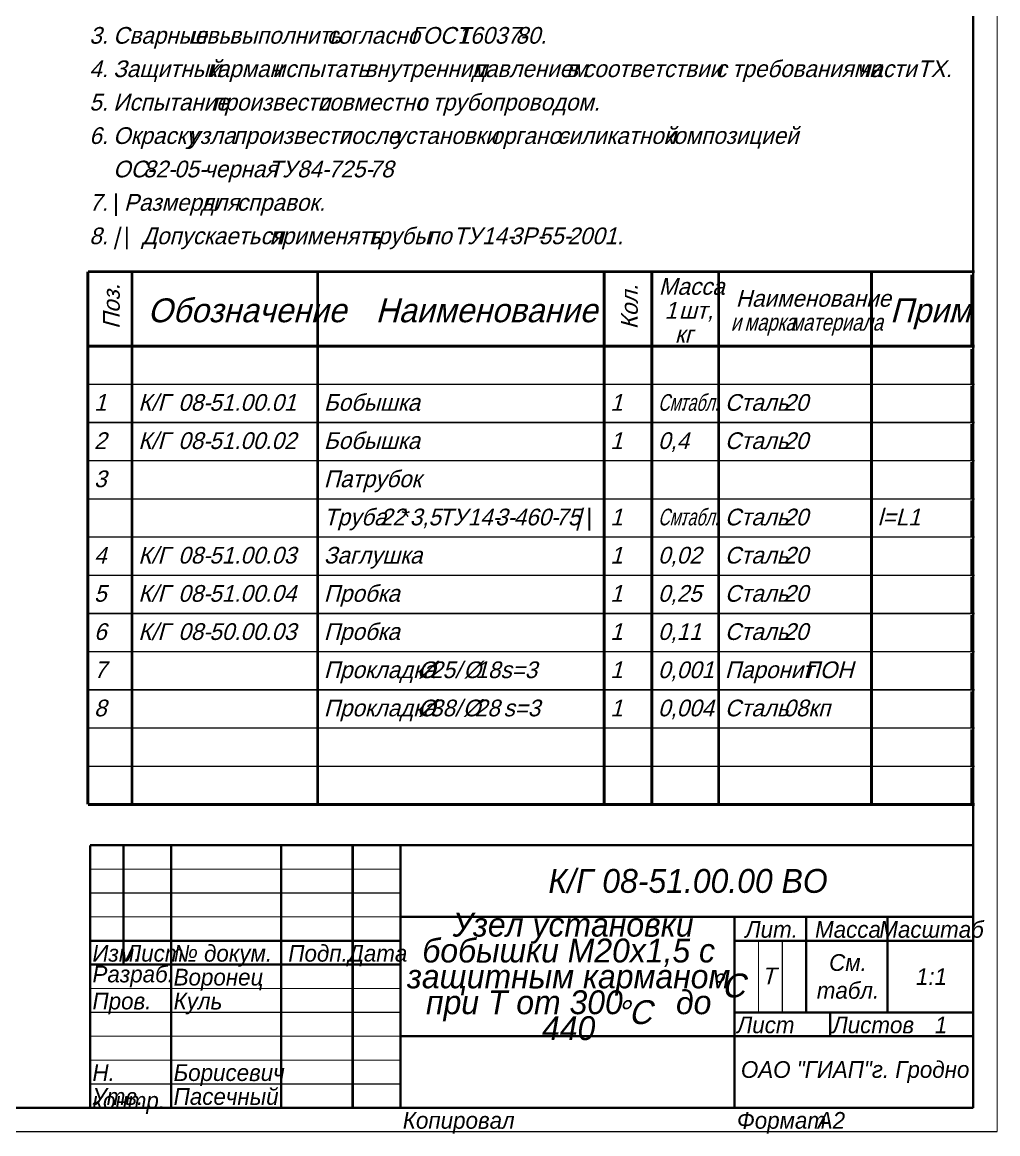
# Model space of a CAD drawing. Header units: millimetres. Extents: x 88 to 508, y -155 to 461.
# Drawn here: x 303.9 to 508.2, y -134 to 98.8 of the extents above; entities that cross this region are included whole.
import ezdxf

# ---------------------------------------------------------------- set-up
doc = ezdxf.new("R2010")
doc.units = ezdxf.units.MM
doc.styles.add('TextStyle_13', font='Tflex_a', dxfattribs={"oblique": 15, "height": 3.5})
doc.styles.add('TextStyle_14', font='TFLEXS_A', dxfattribs={"height": 3.5})
doc.styles.add('TextStyle_16', font='TFLEXS_A', dxfattribs={"oblique": 15, "height": 3.5})
doc.styles.add('TextStyle_17', font='Tflex_a', dxfattribs={"oblique": 15, "height": 5})
doc.styles.add('TextStyle_18', font='Tflex_a', dxfattribs={"width": 0.81771, "oblique": 15, "height": 3.5})
doc.styles.add('TextStyle_19', font='Tflex_a', dxfattribs={"width": 0.708474, "oblique": 15, "height": 3.5})
doc.styles.add('TextStyle_20', font='T-FLEX Type A.TTF', dxfattribs={"oblique": 15, "height": 3.5})
doc.styles.add('TextStyle_21', font='Tflex_a', dxfattribs={"oblique": 15, "height": 5})

# ---------------------------------------------------------------- blocks, each defined once
blk = doc.blocks.new('_FR7Страница_1')
at = {"color": 7, "linetype": 'Continuous', "flags": 128}
for points, const_width in [([(508.1, -133.6), (508.1, 460.4)], 0.25), ([(503.1, 455.4), (503.1, -128.6)], 0.5), ([(318.1, -128.6), (318.1, -73.6)], 0.5), ([(318.1, -73.6), (503.1, -73.6)], 0.5), ([(325.1, -73.6), (325.1, -98.6)], 0.5), ([(335.1, -73.6), (335.1, -128.6)], 0.5), ([(358.1, -73.6), (358.1, -128.6)], 0.5), ([(373.1, -73.6), (373.1, -128.6)], 0.5), ([(383.1, -73.6), (383.1, -128.6)], 0.5), ([(318.1, -78.6), (383.1, -78.6)], 0.25), ([(318.1, -83.6), (383.1, -83.6)], 0.25), ([(318.1, -88.6), (383.1, -88.6)], 0.25), ([(383.1, -88.6), (503.1, -88.6)], 0.5), ([(453.1, -88.6), (453.1, -128.6)], 0.5), ([(468.1, -88.6), (468.1, -108.6)], 0.5), ([(485.1, -88.6), (485.1, -108.6)], 0.5), ([(318.1, -93.6), (383.1, -93.6)], 0.5), ([(453.1, -93.6), (503.1, -93.6)], 0.5), ([(458.1, -93.6), (458.1, -108.6)], 0.25), ([(463.1, -93.6), (463.1, -108.6)], 0.25), ([(318.1, -98.6), (383.1, -98.6)], 0.5), ([(318.1, -103.6), (383.1, -103.6)], 0.25), ([(318.1, -108.6), (383.1, -108.6)], 0.25), ([(453.1, -108.6), (503.1, -108.6)], 0.5), ([(473.1, -108.6), (473.1, -113.6)], 0.5), ([(318.1, -113.6), (383.1, -113.6)], 0.25), ([(383.1, -113.6), (503.1, -113.6)], 0.5), ([(453.1, -113.6), (503.1, -113.6)], 0.25), ([(318.1, -118.6), (383.1, -118.6)], 0.25), ([(318.1, -123.6), (383.1, -123.6)], 0.25), ([(503.1, -128.6), (108.1, -128.6)], 0.5), ([(88.1, -133.6), (508.1, -133.6)], 0.25)]:
    blk.add_lwpolyline(points, dxfattribs=dict(at, const_width=const_width))
at = {"color": 7, "style": 'TextStyle_20', "oblique": 15}
blk.add_text('Т', height=3.5, dxfattribs=at).set_placement((458.753, -102.731))
at = {"color": 7}
for s, insert, char_height, width, attachment_point in [('{\\fT-FLEX Type A|b0|i1;\\l}', (321.6, -74.475), 3.5, 7, 2), ('{\\fT-FLEX Type A|b0|i1;\\l}', (325.1, -74.475), 3.5, 10, 1), ('{\\fT-FLEX Type A|b0|i1;\\l }', (335.1, -74.475), 3.5, 23, 1), ('{\\fT-FLEX Type A|b0|i1;\\l}', (373.1, -74.475), 3.5, 10, 1), ('\\pl0.5;{\\fT-FLEX Type A|b0|i1;\\lК/Г 08-51.00.00 ВО }', (443.1, -81.1), 5, 120, 5), ('{\\fT-FLEX Type A|b0|i1;\\l\\fT-FLEX Type A|b0|i0;}', (321.6, -79.475), 3.5, 7, 2), ('{\\fT-FLEX Type A|b0|i1;\\l}', (325.1, -79.475), 3.5, 10, 1), ('{\\fT-FLEX Type A|b0|i1;\\l }', (335.1, -79.475), 3.5, 23, 1), ('{\\fT-FLEX Type A|b0|i1;\\l}', (373.1, -79.475), 3.5, 10, 1), ('{\\fT-FLEX Type A|b0|i1;\\l}', (321.6, -84.475), 3.5, 7, 2), ('{\\fT-FLEX Type A|b0|i1;\\l}', (325.1, -84.475), 3.5, 10, 1), ('{\\fT-FLEX Type A|b0|i1;\\l }', (335.1, -84.475), 3.5, 23, 1), ('{\\fT-FLEX Type A|b0|i1;\\l}', (373.1, -84.475), 3.5, 10, 1), ('{\\fT-FLEX Type A|b0|i1;\\l }', (321.6, -89.475), 3.5, 7, 2), ('{\\fT-FLEX Type A|b0|i1;\\l}', (325.1, -89.475), 3.5, 10, 1), ('{\\fT-FLEX Type A|b0|i1;\\l }', (335.1, -89.475), 3.5, 23, 1), ('{\\fT-FLEX Type A|b0|i1;\\l}', (373.1, -89.475), 3.5, 10, 1), ('\\pl0.5;{\\fT-FLEX Type A|b0|i1;\\lЛит.}', (460.6, -89.475), 3.5, 15, 2), ('\\pl0.5;{\\fT-FLEX Type A|b0|i1;\\lМасса}', (476.6, -89.475), 3.5, 17, 2), ('\\pl0.5;{\\fT-FLEX Type A|b0|i1;\\lМасштаб}', (494.1, -89.475), 3.5, 18, 2), ('\\pl0.5;{\\fT-FLEX Type A|b0|i1;\\lИзм.\\H0.857143x;}', (318.1, -94.475), 3.5, 7, 1), ('\\pl0.5;{\\fT-FLEX Type A|b0|i1;\\lЛист\\fT-FLEX Type A|b0|i0;\\H0.857143x;}', (325.1, -94.475), 3.5, 10, 1), ('\\pl0.5;{\\fT-FLEX Type A|b0|i1;\\l№ докум.}', (335.1, -94.475), 3.5, 23, 1), ('\\pl0.5;{\\fT-FLEX Type A|b0|i1;\\lПодп.}', (365.6, -94.475), 3.5, 15, 2), ('\\pl0.5;{\\fT-FLEX Type A|b0|i1;\\lДата\\fT-FLEX Type A|b0|i0;\\H0.857143x;}', (378.1, -94.475), 3.5, 10, 2), ('\\pl0.5;{\\fT-FLEX Type A|b0|i1;\\lСм. табл.}', (476.6, -101.1), 3.5, 17, 5), ('\\pl0.5;{\\fT-FLEX Type A|b0|i1;\\lРазраб.}', (318.1, -101.1), 3.5, 17, 4), ('\\pl0.5;{\\fT-FLEX Type A|b0|i1;\\lВоронец}', (335.1, -99.475), 3.5, 23, 1), ('\\pl0.5;{\\fT-FLEX Type A|b0|i1;\\l\\H0.857143x;}', (373.1, -99.475), 3.5, 10, 1), ('\\pl0.5;{\\fT-FLEX Type A|b0|i1;\\l1:1\\H0.857143x;}', (494.1, -101.1), 3.5, 18, 5), ('\\pl0.5;{\\fT-FLEX Type A|b0|i1;\\lПров.}', (318.1, -104.475), 3.5, 17, 1), ('\\pl0.5;{\\fT-FLEX Type A|b0|i1;\\lКуль}', (335.1, -104.475), 3.5, 23, 1), ('\\pl0.5;{\\fT-FLEX Type A|b0|i1;\\l}', (373.1, -104.475), 3.5, 10, 1), ('\\pl0.5;{\\fT-FLEX Type A|b0|i1;\\l}', (318.1, -109.475), 3.5, 17, 1), ('\\pl0.5;{\\fT-FLEX Type A|b0|i1;\\l}', (335.1, -109.475), 3.5, 23, 1), ('\\pl0.5;{\\fT-FLEX Type A|b0|i1;\\l\\H0.857143x;}', (373.1, -109.475), 3.5, 10, 1), ('\\pl0.5;{\\fT-FLEX Type A|b0|i1;\\lЛист}', (453.1, -109.475), 3.5, 10, 1), ('\\pl0.5;{\\fT-FLEX Type A|b0|i1;\\l\\H0.857143x;}', (468.1, -109.475), 3.5, 10, 2), ('\\pl0.5;{\\fT-FLEX Type A|b0|i1;\\lЛистов}', (473.1, -109.475), 3.5, 16, 1), ('\\pl0.5;{\\fT-FLEX Type A|b0|i1;\\l1\\H0.857143x;}', (496.1, -109.475), 3.5, 14, 2), ('\\pl0.5;{\\fT-FLEX Type A|b0|i1;\\l}', (318.1, -114.475), 3.5, 17, 1), ('\\pl0.5;{\\fT-FLEX Type A|b0|i1;\\l}', (335.1, -114.475), 3.5, 23, 1), ('\\pl0.5;{\\fT-FLEX Type A|b0|i1;\\l}', (373.1, -114.475), 3.5, 10, 1), ('{\\fT-FLEX Type A|b0|i1;\\l}', (418.1, -114.35), 3, 70, 2), ('\\pl0.5;{\\fT-FLEX Type A|b0|i1;\\lОАО "ГИАП"г. Гродно}', (478.1, -121.1), 3.5, 50, 5), ('\\pl0.5;{\\fT-FLEX Type A|b0|i1;\\lН. контр.}', (318.1, -119.475), 3.5, 17, 1), ('\\pl0.5;{\\fT-FLEX Type A|b0|i1;\\lБорисевич}', (335.1, -119.475), 3.5, 23, 1), ('\\pl0.5;{\\fT-FLEX Type A|b0|i1;\\l\\H0.857143x;}', (373.1, -119.475), 3.5, 10, 1), ('\\pl0.5;{\\fT-FLEX Type A|b0|i1;\\lУтв.}', (318.1, -124.475), 3.5, 17, 1), ('\\pl0.5;{\\fT-FLEX Type A|b0|i1;\\lПасечный}', (335.1, -124.475), 3.5, 23, 1), ('\\pl0.5;{\\fT-FLEX Type A|b0|i1;\\l\\H0.857143x;}', (373.1, -124.475), 3.5, 10, 1), ('\\pl0.5;{\\fT-FLEX Type A|b0|i1;\\lКопировал}', (383.1, -129.475), 3.5, 21.816, 1), ('\\pl0.5;{\\fT-FLEX Type A|b0|i1;\\l}', (404.916, -129.475), 3.5, 39.217, 1), ('\\pl0.5;{\\fT-FLEX Type A|b0|i1;\\lФормат}', (453.1, -129.475), 3.5, 16.925, 1), ('\\pl0.5;{\\fT-FLEX Type A|b0|i1;\\lA2}', (470.025, -129.475), 3.5, 8.075, 1)]:
    blk.add_mtext(s, dxfattribs=dict(at, insert=insert, char_height=char_height, width=width, attachment_point=attachment_point))
at = {"color": 7, "insert": (418.1, -101.1), "char_height": 5, "width": 70, "attachment_point": 5, "line_spacing_factor": 0.65}
blk.add_mtext('\\pl0.5;{\\fT-FLEX Type A|b0|i1;\\l Узел установки бобышки М20х1,5 с защитным карманом при Т от 300      до 440 }', dxfattribs=at)

msp = doc.modelspace()

# ---------------------------------------------------------------- linework, layer by layer
at = {"color": 7, "linetype": 'Continuous', "flags": 128}
for points, const_width in [([(317.63, 30.96), (317.63, 46.56)], 0.6), ([(317.63, 46.56), (327.49, 46.56)], 0.6), ([(326.89, 30.96), (326.89, 46.56)], 0.6), ([(327.49, 46.56), (366.36, 46.56)], 0.6), ([(365.76, 30.96), (365.76, 46.56)], 0.6), ([(366.36, 46.56), (426.36, 46.56)], 0.6), ([(425.76, 30.96), (425.76, 46.56)], 0.6), ([(426.36, 46.56), (436.36, 46.56)], 0.6), ([(435.76, 30.96), (435.76, 46.56)], 0.6), ([(436.36, 46.56), (450.36, 46.56)], 0.6), ([(449.76, 30.96), (449.76, 46.56)], 0.6), ([(450.36, 46.56), (482.36, 46.56)], 0.6), ([(481.76, 30.96), (481.76, 46.56)], 0.6), ([(482.36, 46.56), (503.36, 46.56)], 0.6), ([(502.76, 30.96), (502.76, 45.96)], 0.6), ([(317.63, 22.96), (317.63, 30.96)], 0.6), ([(317.63, 30.96), (327.49, 30.96)], 0.6), ([(326.89, 22.96), (326.89, 30.96)], 0.6), ([(327.49, 30.96), (366.36, 30.96)], 0.6), ([(365.76, 22.96), (365.76, 30.96)], 0.6), ([(366.36, 30.96), (426.36, 30.96)], 0.6), ([(425.76, 22.96), (425.76, 30.96)], 0.6), ([(426.36, 30.96), (436.36, 30.96)], 0.6), ([(435.76, 22.96), (435.76, 30.96)], 0.6), ([(436.36, 30.96), (450.36, 30.96)], 0.6), ([(449.76, 22.96), (449.76, 30.96)], 0.6), ([(450.36, 30.96), (482.36, 30.96)], 0.6), ([(481.76, 22.96), (481.76, 30.96)], 0.6), ([(482.36, 30.96), (503.36, 30.96)], 0.6), ([(502.76, 22.96), (502.76, 30.36)], 0.6), ([(317.63, 14.96), (317.63, 22.96)], 0.6), ([(317.63, 22.96), (327.49, 22.96)], 0.3), ([(326.89, 14.96), (326.89, 22.96)], 0.6), ([(327.49, 22.96), (366.36, 22.96)], 0.3), ([(365.76, 14.96), (365.76, 22.96)], 0.6), ([(366.36, 22.96), (426.36, 22.96)], 0.3), ([(425.76, 14.96), (425.76, 22.96)], 0.6), ([(426.36, 22.96), (436.36, 22.96)], 0.3), ([(435.76, 14.96), (435.76, 22.96)], 0.6), ([(436.36, 22.96), (450.36, 22.96)], 0.3), ([(449.76, 14.96), (449.76, 22.96)], 0.6), ([(450.36, 22.96), (482.36, 22.96)], 0.3), ([(481.76, 14.96), (481.76, 22.96)], 0.6), ([(482.36, 22.96), (503.36, 22.96)], 0.3), ([(502.76, 14.96), (502.76, 22.66)], 0.6), ([(317.63, 6.96), (317.63, 14.96)], 0.6), ([(317.63, 14.96), (327.49, 14.96)], 0.3), ([(326.89, 6.96), (326.89, 14.96)], 0.6), ([(327.49, 14.96), (366.36, 14.96)], 0.3), ([(365.76, 6.96), (365.76, 14.96)], 0.6), ([(366.36, 14.96), (426.36, 14.96)], 0.3), ([(425.76, 6.96), (425.76, 14.96)], 0.6), ([(426.36, 14.96), (436.36, 14.96)], 0.3), ([(435.76, 6.96), (435.76, 14.96)], 0.6), ([(436.36, 14.96), (450.36, 14.96)], 0.3), ([(449.76, 6.96), (449.76, 14.96)], 0.6), ([(450.36, 14.96), (482.36, 14.96)], 0.3), ([(481.76, 6.96), (481.76, 14.96)], 0.6), ([(482.36, 14.96), (503.36, 14.96)], 0.3), ([(502.76, 6.96), (502.76, 14.66)], 0.6), ([(317.63, -1.04), (317.63, 6.96)], 0.6), ([(317.63, 6.96), (327.49, 6.96)], 0.3), ([(326.89, -1.04), (326.89, 6.96)], 0.6), ([(327.49, 6.96), (366.36, 6.96)], 0.3), ([(365.76, -1.04), (365.76, 6.96)], 0.6), ([(366.36, 6.96), (426.36, 6.96)], 0.3), ([(425.76, -1.04), (425.76, 6.96)], 0.6), ([(426.36, 6.96), (436.36, 6.96)], 0.3), ([(435.76, -1.04), (435.76, 6.96)], 0.6), ([(436.36, 6.96), (450.36, 6.96)], 0.3), ([(449.76, -1.04), (449.76, 6.96)], 0.6), ([(450.36, 6.96), (482.36, 6.96)], 0.3), ([(481.76, -1.04), (481.76, 6.96)], 0.6), ([(482.36, 6.96), (503.36, 6.96)], 0.3), ([(502.76, -1.04), (502.76, 6.66)], 0.6), ([(317.63, -9.04), (317.63, -1.04)], 0.6), ([(317.63, -1.04), (327.49, -1.04)], 0.3), ([(326.89, -9.04), (326.89, -1.04)], 0.6), ([(327.49, -1.04), (366.36, -1.04)], 0.3), ([(365.76, -9.04), (365.76, -1.04)], 0.6), ([(366.36, -1.04), (426.36, -1.04)], 0.3), ([(425.76, -9.04), (425.76, -1.04)], 0.6), ([(426.36, -1.04), (436.36, -1.04)], 0.3), ([(435.76, -9.04), (435.76, -1.04)], 0.6), ([(436.36, -1.04), (450.36, -1.04)], 0.3), ([(449.76, -9.04), (449.76, -1.04)], 0.6), ([(450.36, -1.04), (482.36, -1.04)], 0.3), ([(481.76, -9.04), (481.76, -1.04)], 0.6), ([(482.36, -1.04), (503.36, -1.04)], 0.3), ([(502.76, -9.04), (502.76, -1.34)], 0.6), ([(317.63, -17.04), (317.63, -9.04)], 0.6), ([(317.63, -9.04), (327.49, -9.04)], 0.3), ([(326.89, -17.04), (326.89, -9.04)], 0.6), ([(327.49, -9.04), (366.36, -9.04)], 0.3), ([(365.76, -17.04), (365.76, -9.04)], 0.6), ([(366.36, -9.04), (426.36, -9.04)], 0.3), ([(425.76, -17.04), (425.76, -9.04)], 0.6), ([(426.36, -9.04), (436.36, -9.04)], 0.3), ([(435.76, -17.04), (435.76, -9.04)], 0.6), ([(436.36, -9.04), (450.36, -9.04)], 0.3), ([(449.76, -17.04), (449.76, -9.04)], 0.6), ([(450.36, -9.04), (482.36, -9.04)], 0.3), ([(481.76, -17.04), (481.76, -9.04)], 0.6), ([(482.36, -9.04), (503.36, -9.04)], 0.3), ([(502.76, -17.04), (502.76, -9.34)], 0.6), ([(317.63, -25.04), (317.63, -17.04)], 0.6), ([(317.63, -17.04), (327.49, -17.04)], 0.3), ([(326.89, -25.04), (326.89, -17.04)], 0.6), ([(327.49, -17.04), (366.36, -17.04)], 0.3), ([(365.76, -25.04), (365.76, -17.04)], 0.6), ([(366.36, -17.04), (426.36, -17.04)], 0.3), ([(425.76, -25.04), (425.76, -17.04)], 0.6), ([(426.36, -17.04), (436.36, -17.04)], 0.3), ([(435.76, -25.04), (435.76, -17.04)], 0.6), ([(436.36, -17.04), (450.36, -17.04)], 0.3), ([(449.76, -25.04), (449.76, -17.04)], 0.6), ([(450.36, -17.04), (482.36, -17.04)], 0.3), ([(481.76, -25.04), (481.76, -17.04)], 0.6), ([(482.36, -17.04), (503.36, -17.04)], 0.3), ([(502.76, -25.04), (502.76, -17.34)], 0.6), ([(317.63, -33.04), (317.63, -25.04)], 0.6), ([(317.63, -25.04), (327.49, -25.04)], 0.3), ([(326.89, -33.04), (326.89, -25.04)], 0.6), ([(327.49, -25.04), (366.36, -25.04)], 0.3), ([(365.76, -33.04), (365.76, -25.04)], 0.6), ([(366.36, -25.04), (426.36, -25.04)], 0.3), ([(425.76, -33.04), (425.76, -25.04)], 0.6), ([(426.36, -25.04), (436.36, -25.04)], 0.3), ([(435.76, -33.04), (435.76, -25.04)], 0.6), ([(436.36, -25.04), (450.36, -25.04)], 0.3), ([(449.76, -33.04), (449.76, -25.04)], 0.6), ([(450.36, -25.04), (482.36, -25.04)], 0.3), ([(481.76, -33.04), (481.76, -25.04)], 0.6), ([(482.36, -25.04), (503.36, -25.04)], 0.3), ([(502.76, -33.04), (502.76, -25.34)], 0.6), ([(317.63, -41.04), (317.63, -33.04)], 0.6), ([(317.63, -33.04), (327.49, -33.04)], 0.3), ([(326.89, -41.04), (326.89, -33.04)], 0.6), ([(327.49, -33.04), (366.36, -33.04)], 0.3), ([(365.76, -41.04), (365.76, -33.04)], 0.6), ([(366.36, -33.04), (426.36, -33.04)], 0.3), ([(425.76, -41.04), (425.76, -33.04)], 0.6), ([(426.36, -33.04), (436.36, -33.04)], 0.3), ([(435.76, -41.04), (435.76, -33.04)], 0.6), ([(436.36, -33.04), (450.36, -33.04)], 0.3), ([(449.76, -41.04), (449.76, -33.04)], 0.6), ([(450.36, -33.04), (482.36, -33.04)], 0.3), ([(481.76, -41.04), (481.76, -33.04)], 0.6), ([(482.36, -33.04), (503.36, -33.04)], 0.3), ([(502.76, -41.04), (502.76, -33.34)], 0.6), ([(317.63, -49.04), (317.63, -41.04)], 0.6), ([(317.63, -41.04), (327.49, -41.04)], 0.3), ([(326.89, -49.04), (326.89, -41.04)], 0.6), ([(327.49, -41.04), (366.36, -41.04)], 0.3), ([(365.76, -49.04), (365.76, -41.04)], 0.6), ([(366.36, -41.04), (426.36, -41.04)], 0.3), ([(425.76, -49.04), (425.76, -41.04)], 0.6), ([(426.36, -41.04), (436.36, -41.04)], 0.3), ([(435.76, -49.04), (435.76, -41.04)], 0.6), ([(436.36, -41.04), (450.36, -41.04)], 0.3), ([(449.76, -49.04), (449.76, -41.04)], 0.6), ([(450.36, -41.04), (482.36, -41.04)], 0.3), ([(481.76, -49.04), (481.76, -41.04)], 0.6), ([(482.36, -41.04), (503.36, -41.04)], 0.3), ([(502.76, -49.04), (502.76, -41.34)], 0.6), ([(317.63, -57.04), (317.63, -49.04)], 0.6), ([(317.63, -49.04), (327.49, -49.04)], 0.3), ([(326.89, -57.04), (326.89, -49.04)], 0.6), ([(327.49, -49.04), (366.36, -49.04)], 0.3), ([(365.76, -57.04), (365.76, -49.04)], 0.6), ([(366.36, -49.04), (426.36, -49.04)], 0.3), ([(425.76, -57.04), (425.76, -49.04)], 0.6), ([(426.36, -49.04), (436.36, -49.04)], 0.3), ([(435.76, -57.04), (435.76, -49.04)], 0.6), ([(436.36, -49.04), (450.36, -49.04)], 0.3), ([(449.76, -57.04), (449.76, -49.04)], 0.6), ([(450.36, -49.04), (482.36, -49.04)], 0.3), ([(481.76, -57.04), (481.76, -49.04)], 0.6), ([(482.36, -49.04), (503.36, -49.04)], 0.3), ([(502.76, -57.04), (502.76, -49.34)], 0.6), ([(317.63, -65.04), (317.63, -57.04)], 0.6), ([(317.63, -57.04), (327.49, -57.04)], 0.3), ([(326.89, -65.04), (326.89, -57.04)], 0.6), ([(327.49, -57.04), (366.36, -57.04)], 0.3), ([(365.76, -65.04), (365.76, -57.04)], 0.6), ([(366.36, -57.04), (426.36, -57.04)], 0.3), ([(425.76, -65.04), (425.76, -57.04)], 0.6), ([(426.36, -57.04), (436.36, -57.04)], 0.3), ([(435.76, -65.04), (435.76, -57.04)], 0.6), ([(436.36, -57.04), (450.36, -57.04)], 0.3), ([(449.76, -65.04), (449.76, -57.04)], 0.6), ([(450.36, -57.04), (482.36, -57.04)], 0.3), ([(481.76, -65.04), (481.76, -57.04)], 0.6), ([(482.36, -57.04), (503.36, -57.04)], 0.3), ([(502.76, -65.04), (502.76, -57.34)], 0.6), ([(317.63, -65.04), (327.49, -65.04)], 0.6), ([(326.89, -65.04), (366.36, -65.04)], 0.6), ([(365.76, -65.04), (426.36, -65.04)], 0.6), ([(425.76, -65.04), (436.36, -65.04)], 0.6), ([(435.76, -65.04), (450.36, -65.04)], 0.6), ([(449.76, -65.04), (482.36, -65.04)], 0.6), ([(481.76, -65.04), (503.36, -65.04)], 0.6)]:
    msp.add_lwpolyline(points, dxfattribs=dict(at, const_width=const_width))

# ---------------------------------------------------------------- block references
msp.add_blockref('_FR7Страница_1', (0, 0))

# ---------------------------------------------------------------- texts
at = {"color": 7, "oblique": 15}
for s, height, style, p in [('3.', 3.5, 'TextStyle_13', (317.93, 94.31)), ('Сварные', 3.5, 'TextStyle_13', (322.93, 94.31)), ('ГОСТ', 3.5, 'TextStyle_13', (385.18, 94.31)), ('16037-', 3.5, 'TextStyle_13', (395.055, 94.31)), ('80.', 3.5, 'TextStyle_13', (407.18, 94.31)), ('швы', 3.5, 'TextStyle_13', (338.68, 94.31)), ('выполнить', 3.5, 'TextStyle_13', (347.18, 94.31)), ('согласно', 3.5, 'TextStyle_13', (367.68, 94.31)), ('4.', 3.5, 'TextStyle_13', (317.93, 87.31)), ('Защитный', 3.5, 'TextStyle_13', (322.93, 87.31)), ('требованиями', 3.5, 'TextStyle_13', (452.555, 87.31)), ('ТХ.', 3.5, 'TextStyle_13', (491.305, 87.31)), ('карман', 3.5, 'TextStyle_13', (342.555, 87.31)), ('испытать', 3.5, 'TextStyle_13', (356.305, 87.31)), ('внутренним', 3.5, 'TextStyle_13', (375.555, 87.31)), ('давлением', 3.5, 'TextStyle_13', (398.055, 87.31)), ('в', 3.5, 'TextStyle_13', (417.805, 87.31)), ('соответствии', 3.5, 'TextStyle_13', (421.305, 87.31)), ('с', 3.5, 'TextStyle_13', (449.055, 87.31)), ('части', 3.5, 'TextStyle_13', (479.055, 87.31)), ('трубопроводом.', 3.5, 'TextStyle_13', (389.805, 80.31)), ('5.', 3.5, 'TextStyle_13', (317.93, 80.31)), ('Испытание', 3.5, 'TextStyle_13', (322.93, 80.31)), ('произвести', 3.5, 'TextStyle_13', (343.68, 80.31)), ('совместно', 3.5, 'TextStyle_13', (365.805, 80.31)), ('с', 3.5, 'TextStyle_13', (386.305, 80.31)), ('6.', 3.5, 'TextStyle_13', (317.93, 73.31)), ('Окраску', 3.5, 'TextStyle_13', (322.93, 73.31)), ('силикатной', 3.5, 'TextStyle_13', (415.93, 73.31)), ('композицией', 3.5, 'TextStyle_13', (438.18, 73.31)), ('узла', 3.5, 'TextStyle_13', (338.68, 73.31)), ('произвести', 3.5, 'TextStyle_13', (348.055, 73.31)), ('после', 3.5, 'TextStyle_13', (370.18, 73.31)), ('установки', 3.5, 'TextStyle_13', (381.68, 73.31)), ('органо-', 3.5, 'TextStyle_13', (401.93, 73.31)), ('ОС-', 3.5, 'TextStyle_13', (322.93, 66.31)), ('82-', 3.5, 'TextStyle_13', (329.18, 66.31)), ('05-', 3.5, 'TextStyle_13', (335.68, 66.31)), ('84-', 3.5, 'TextStyle_13', (361.43, 66.31)), ('725-', 3.5, 'TextStyle_13', (367.93, 66.31)), ('78', 3.5, 'TextStyle_13', (376.43, 66.31)), ('черная', 3.5, 'TextStyle_13', (341.93, 66.31)), ('ТУ', 3.5, 'TextStyle_13', (355.43, 66.31)), ('7.', 3.5, 'TextStyle_13', (317.93, 59.31)), ('Размеры', 3.5, 'TextStyle_13', (325.18, 59.31)), ('для', 3.5, 'TextStyle_13', (341.305, 59.31)), ('справок.', 3.5, 'TextStyle_13', (348.805, 59.31)), ('|', 3.5, 'TextStyle_16', (322.93, 52.31)), ('трубы', 3.5, 'TextStyle_13', (376.18, 52.31)), ('8.', 3.5, 'TextStyle_13', (317.93, 52.31)), ('Допускаеться', 3.5, 'TextStyle_13', (328.93, 52.31)), ('применять', 3.5, 'TextStyle_13', (355.68, 52.31)), ('по', 3.5, 'TextStyle_13', (388.68, 52.31)), ('ТУ', 3.5, 'TextStyle_13', (394.18, 52.31)), ('14-', 3.5, 'TextStyle_13', (400.18, 52.31)), ('3Р-', 3.5, 'TextStyle_13', (405.93, 52.31)), ('55-', 3.5, 'TextStyle_13', (412.055, 52.31)), ('2001.', 3.5, 'TextStyle_13', (418.055, 52.31)), ('Масса', 3.5, 'TextStyle_13', (437.216, 41.71)), ('Наименование', 3.5, 'TextStyle_13', (453.341, 39.21)), ('Обозначение', 5, 'TextStyle_17', (330.152, 35.96)), ('Наименование', 5, 'TextStyle_17', (377.89, 35.96)), ('1', 3.5, 'TextStyle_13', (438.435, 36.71)), ('Прим', 5, 'TextStyle_17', (485.645, 35.96)), ('шт,', 3.5, 'TextStyle_13', (441.435, 36.71)), ('.', 3.5, 'TextStyle_13', (497.788, 35.96)), ('кг', 3.5, 'TextStyle_13', (440.591, 31.71)), ('К/Г', 3.5, 'TextStyle_13', (328.19, 17.41)), ('08-', 3.5, 'TextStyle_13', (336.565, 17.41)), ('51.00.01', 3.5, 'TextStyle_13', (343.065, 17.41)), ('Бобышка', 3.5, 'TextStyle_13', (367.06, 17.41)), ('Сталь', 3.5, 'TextStyle_13', (451.06, 17.41)), ('20', 3.5, 'TextStyle_13', (463.31, 17.41)), ('1', 3.5, 'TextStyle_13', (318.93, 17.41)), ('1', 3.5, 'TextStyle_13', (427.06, 17.41)), ('2', 3.5, 'TextStyle_13', (318.93, 9.41)), ('К/Г', 3.5, 'TextStyle_13', (328.19, 9.41)), ('08-', 3.5, 'TextStyle_13', (336.565, 9.41)), ('51.00.02', 3.5, 'TextStyle_13', (343.065, 9.41)), ('Бобышка', 3.5, 'TextStyle_13', (367.06, 9.41)), ('1', 3.5, 'TextStyle_13', (427.06, 9.41)), ('0,4', 3.5, 'TextStyle_13', (437.06, 9.41)), ('Сталь', 3.5, 'TextStyle_13', (451.06, 9.41)), ('20', 3.5, 'TextStyle_13', (463.31, 9.41)), ('3', 3.5, 'TextStyle_13', (318.93, 1.41)), ('Патрубок', 3.5, 'TextStyle_13', (367.06, 1.41)), ('Труба', 3.5, 'TextStyle_13', (367.06, -6.59)), ('22', 3.5, 'TextStyle_13', (378.81, -6.59)), ('3,5', 3.5, 'TextStyle_13', (385.06, -6.59)), ('ТУ', 3.5, 'TextStyle_13', (391.185, -6.59)), ('14-', 3.5, 'TextStyle_13', (397.185, -6.59)), ('3-', 3.5, 'TextStyle_13', (402.935, -6.59)), ('460-', 3.5, 'TextStyle_13', (406.81, -6.59)), ('75', 3.5, 'TextStyle_13', (415.56, -6.59)), ('|', 3.5, 'TextStyle_16', (419.81, -6.59)), ('1', 3.5, 'TextStyle_13', (427.06, -6.59)), ('Сталь', 3.5, 'TextStyle_13', (451.06, -6.59)), ('20', 3.5, 'TextStyle_13', (463.31, -6.59)), ('l=L1', 3.5, 'TextStyle_13', (483.06, -6.59)), ('4', 3.5, 'TextStyle_13', (318.93, -14.59)), ('К/Г', 3.5, 'TextStyle_13', (328.19, -14.59)), ('08-', 3.5, 'TextStyle_13', (336.565, -14.59)), ('51.00.03', 3.5, 'TextStyle_13', (343.065, -14.59)), ('Заглушка', 3.5, 'TextStyle_13', (367.06, -14.59)), ('1', 3.5, 'TextStyle_13', (427.06, -14.59)), ('0,02', 3.5, 'TextStyle_13', (437.06, -14.59)), ('Сталь', 3.5, 'TextStyle_13', (451.06, -14.59)), ('20', 3.5, 'TextStyle_13', (463.31, -14.59)), ('5', 3.5, 'TextStyle_13', (318.93, -22.59)), ('К/Г', 3.5, 'TextStyle_13', (328.19, -22.59)), ('08-', 3.5, 'TextStyle_13', (336.565, -22.59)), ('51.00.04', 3.5, 'TextStyle_13', (343.065, -22.59)), ('Пробка', 3.5, 'TextStyle_13', (367.06, -22.59)), ('1', 3.5, 'TextStyle_13', (427.06, -22.59)), ('0,25', 3.5, 'TextStyle_13', (437.06, -22.59)), ('Сталь', 3.5, 'TextStyle_13', (451.06, -22.59)), ('20', 3.5, 'TextStyle_13', (463.31, -22.59)), ('6', 3.5, 'TextStyle_13', (318.93, -30.59)), ('К/Г', 3.5, 'TextStyle_13', (328.19, -30.59)), ('08-', 3.5, 'TextStyle_13', (336.565, -30.59)), ('50.00.03', 3.5, 'TextStyle_13', (343.065, -30.59)), ('Пробка', 3.5, 'TextStyle_13', (367.06, -30.59)), ('1', 3.5, 'TextStyle_13', (427.06, -30.59)), ('0,11', 3.5, 'TextStyle_13', (437.06, -30.59)), ('Сталь', 3.5, 'TextStyle_13', (451.06, -30.59)), ('20', 3.5, 'TextStyle_13', (463.31, -30.59)), ('25/', 3.5, 'TextStyle_13', (389.31, -38.59)), ('7', 3.5, 'TextStyle_13', (318.93, -38.59)), ('Прокладка', 3.5, 'TextStyle_13', (367.06, -38.59)), ('%%c', 3.5, 'TextStyle_13', (386.81, -38.59)), ('%%c', 3.5, 'TextStyle_13', (396.31, -38.59)), ('18', 3.5, 'TextStyle_13', (398.81, -38.59)), ('s=3', 3.5, 'TextStyle_13', (404.06, -38.59)), ('1', 3.5, 'TextStyle_13', (427.06, -38.59)), ('0,001', 3.5, 'TextStyle_13', (437.06, -38.59)), ('Паронит', 3.5, 'TextStyle_13', (451.06, -38.59)), ('ПОН', 3.5, 'TextStyle_13', (467.56, -38.59)), ('8', 3.5, 'TextStyle_13', (318.93, -46.59)), ('Прокладка', 3.5, 'TextStyle_13', (367.06, -46.59)), ('%%c', 3.5, 'TextStyle_13', (386.81, -46.59)), ('38/', 3.5, 'TextStyle_13', (389.31, -46.59)), ('%%c', 3.5, 'TextStyle_13', (396.185, -46.59)), ('28', 3.5, 'TextStyle_13', (398.685, -46.59)), ('s=3', 3.5, 'TextStyle_13', (404.685, -46.59)), ('1', 3.5, 'TextStyle_13', (427.06, -46.59)), ('0,004', 3.5, 'TextStyle_13', (437.06, -46.59)), ('Сталь', 3.5, 'TextStyle_13', (451.06, -46.59)), ('08кп', 3.5, 'TextStyle_13', (463.31, -46.59))]:
    msp.add_text(s, height=height, dxfattribs=dict(at, style=style)).set_placement(p)
at = {"color": 7, "style": 'TextStyle_14'}
for s, p in [('|', (322.93, 59.31)), ('|', (325.18, 52.31)), ('*', (383.31, -6.59)), ('|', (422.06, -6.59))]:
    msp.add_text(s, height=3.5, dxfattribs=at).set_placement(p)
at = {"color": 7, "style": 'TextStyle_13', "oblique": 15}
for s, p in [('Поз.', (324.31, 34.554)), ('Кол.', (432.81, 34.491))]:
    msp.add_text(s, height=3.5, rotation=90, dxfattribs=at).set_placement(p)
at = {"color": 7, "oblique": 15}
for s, style, width, p in [('и', 'TextStyle_18', 0.81771, (452.287, 34.21)), ('марка', 'TextStyle_18', 0.81771, (455.149, 34.21)), ('материала', 'TextStyle_18', 0.81771, (464.757, 34.21)), ('См.', 'TextStyle_19', 0.708474, (437.06, 17.41)), ('табл.', 'TextStyle_19', 0.708474, (441.665, 17.41)), ('См.', 'TextStyle_19', 0.708474, (437.06, -6.59)), ('табл.', 'TextStyle_19', 0.708474, (441.665, -6.59))]:
    msp.add_text(s, height=3.5, dxfattribs=dict(at, style=style, width=width)).set_placement(p)
at = {"color": 7, "insert": (447.68, -100.47), "char_height": 5, "width": 6.33975, "attachment_point": 1, "style": 'TextStyle_21'}
msp.add_mtext('{\\FTflex_a.shx\\q15|c204;\\Q15;\\l\\FTflex_a.shx\\q15|c204;\\Q15;%%dС\\FTflex_a.shx\\q15|c204;\\Q15;}', dxfattribs=at)
at = {"color": 7, "insert": (428.19, -106.05), "char_height": 5, "width": 6.3999, "attachment_point": 1}
msp.add_mtext('{\\FTflex_a.shx\\q15|c204;\\Q15;\\l\\FTflex_a.shx\\q15|c204;\\Q15;%%dС\\FTflex_a.shx\\q15|c204;\\Q15;}', dxfattribs=at)

doc.saveas('drawing.dxf')
